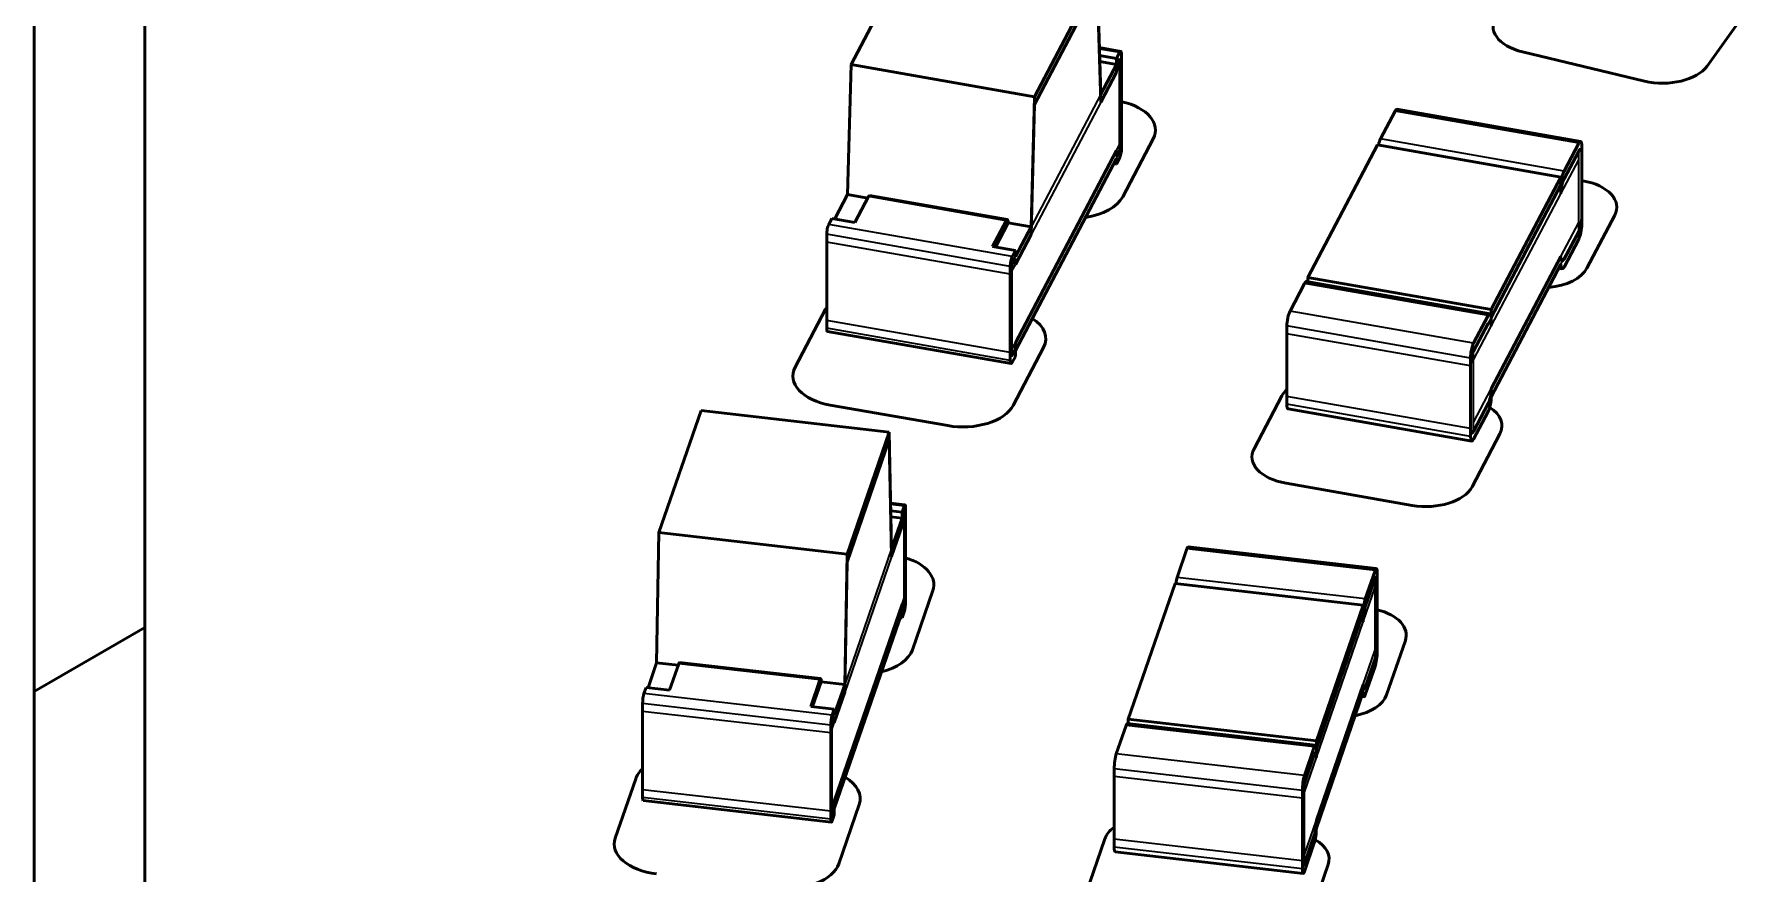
# Model space of a CAD drawing. Header units: inches. Extents: x -24.6 to 49, y -43 to 20.8.
# Drawn here: x 12.262 to 13.105, y 12.255 to 12.669 of the extents above; entities that cross this region are included whole.
import ezdxf

# ---------------------------------------------------------------- set-up
doc = ezdxf.new("R2010")
doc.units = ezdxf.units.IN
doc.header["$MEASUREMENT"] = 0
doc.layers.add('Visible (ANSI)', color=7, linetype='Continuous', lineweight=50)
doc.layers.add('Visible Narrow (ANSI)', color=7, linetype='Continuous', lineweight=35)

msp = doc.modelspace()

# ---------------------------------------------------------------- linework, layer by layer
at = {"layer": 'Visible (ANSI)'}
for p, q in [((12.26232207041987, 11.62152039492223), (12.26232207041987, 13.73544067187638)), ((12.31686517794052, 11.60563448398675), (12.31686517794052, 12.91391956707739)), ((12.66472369438972, 12.65358474550121), (12.69558072701124, 12.71231397200398)), ((12.75514325367151, 12.63774890897639), (12.78600028629303, 12.69647813547916)), ((12.7551432536715, 12.63389144481454), (12.78600028629302, 12.6926206713173)), ((12.78600028629303, 12.69647813547916), (12.78771456588311, 12.63898580973552)), ((12.78600028629302, 12.6926206713173), (12.78771456588311, 12.63512834557366)), ((13.10451568084821, 12.67803905707889), (13.0864361018461, 12.65283896698397)), ((12.79758293704226, 12.66009476172796), (12.78703003996555, 12.6619429675177)), ((12.79542882403849, 12.65656121448261), (12.79697167566957, 12.65949767580775)), ((12.79800024342362, 12.61613011278928), (12.79800024342362, 12.65856221856978)), ((13.05557239414519, 12.64545799862006), (12.99555665041428, 12.65981051374541)), ((12.66300941479963, 12.58956695014616), (12.66472369438972, 12.65358474550121)), ((12.66472369438972, 12.65358474550121), (12.75514325367151, 12.63774890897639)), ((12.79542882403849, 12.65656121448261), (12.78714726292978, 12.65801162464751)), ((12.78723398084715, 12.65510333898512), (12.79542882403849, 12.65366811636121)), ((12.78771456588311, 12.63898580973552), (12.79542882403849, 12.65366811636121)), ((12.78771456588311, 12.63512834557366), (12.79542882403849, 12.64981065219935)), ((12.79542882403849, 12.65656121448261), (12.79542882403849, 12.65366811636121)), ((12.79542882403849, 12.65270375032075), (12.79697167566957, 12.65564021164589)), ((12.79542882403849, 12.65270375032075), (12.79542882403849, 12.64981065219935)), ((12.79800024342362, 12.61227264862742), (12.79800024342362, 12.65470475440792)), ((12.75342897408142, 12.57373111362133), (12.75514325367151, 12.63774890897639)), ((12.75342897408142, 12.56987364945948), (12.7551432536715, 12.63389144481454)), ((12.92554996115599, 12.61695978253244), (12.93274993543434, 12.63066326871642)), ((13.02408638677516, 12.61572306107191), (12.93366682749337, 12.63155889759674)), ((12.81354853416855, 12.61701407047482), (12.79854854439277, 12.58846512286778)), ((12.74571471592604, 12.51661670121515), (12.79542882403849, 12.61123601058072)), ((12.79542882403849, 12.60834291245932), (12.79697167566957, 12.61127937378446)), ((12.79542882403849, 12.61123601058072), (12.79542882403849, 12.60834291245932)), ((12.88972151772322, 12.54876862509312), (12.92400710952491, 12.6140233212073)), ((13.0144266688067, 12.59818748468248), (12.92400710952491, 12.6140233212073)), ((13.01596952043777, 12.60112394600762), (13.02316949471613, 12.61482743219159)), ((13.01596952043777, 12.59726648184576), (13.02316949471613, 12.61096996802974)), ((13.02471234634721, 12.57870706887787), (13.02471234634721, 12.61342424633464)), ((13.0247123463472, 12.57484960471601), (13.0247123463472, 12.60956678217278)), ((12.74571471592604, 12.51275923705329), (12.79542882403849, 12.60737854641886)), ((12.79542882403849, 12.60448544829746), (12.7940368447815, 12.60472923577148)), ((12.79542882403849, 12.60448544829746), (12.79697167566957, 12.6074219096226)), ((12.79542882403849, 12.60737854641886), (12.79542882403849, 12.60448544829746)), ((12.98014107700501, 12.53293278856829), (13.0144266688067, 12.59818748468248)), ((12.98014107700501, 12.52907532440644), (13.0144266688067, 12.59433002052062)), ((13.0144266688067, 12.59384783750038), (13.0144266688067, 12.59818748468248)), ((13.0144266688067, 12.58999037333852), (13.0144266688067, 12.59433002052062)), ((13.0247123463472, 12.59645554720827), (13.02515575053086, 12.59637789088471)), ((12.65668713590124, 12.57753395416784), (12.66300941479963, 12.58956695014616)), ((12.66300941479963, 12.58956695014616), (12.67291988045288, 12.58783125805458)), ((12.66659760155448, 12.57579826207626), (12.67328329195581, 12.58852292781853)), ((12.74170922278984, 12.57724313634512), (12.6738945533285, 12.58912001373874)), ((12.65375230501318, 12.57484128031673), (12.65529515664426, 12.57777774164187)), ((12.65529515664426, 12.57777774164187), (12.66659760155448, 12.57579826207626)), ((12.74109796141715, 12.57664605042491), (12.73441227101582, 12.56392138468264)), ((12.73580425027281, 12.56367759720862), (12.7421265291712, 12.57571059318694)), ((12.7421265291712, 12.57571059318694), (12.75342897408142, 12.57373111362133)), ((13.04090346396948, 12.57936801691655), (13.02718921146491, 12.55326609991889)), ((12.65272373725913, 12.52755843553141), (12.65272373725913, 12.5699905413119)), ((12.65272373725912, 12.52370097136955), (12.65272373725912, 12.56613307715005)), ((12.74571471592604, 12.55904880699564), (12.75342897408142, 12.57373111362133)), ((12.74571471592604, 12.55519134283379), (12.75342897408142, 12.56987364945948)), ((13.01596952043777, 12.55772747418665), (13.02316949471613, 12.57143096037063)), ((13.01596952043777, 12.5538700100248), (13.02316949471613, 12.56757349620878)), ((12.73441227101582, 12.56392138468264), (12.74571471592604, 12.56194190511704)), ((12.74417186429497, 12.5590054437919), (12.74571471592604, 12.56194190511704)), ((12.74417186429496, 12.55514797963005), (12.74571471592604, 12.55808444095518)), ((12.74571471592604, 12.55904880699564), (12.74571471592604, 12.56194190511704)), ((12.74571471592604, 12.55519134283379), (12.74571471592604, 12.55808444095518)), ((12.98014107700501, 12.49387596392943), (13.0144266688067, 12.55913066004361)), ((12.74314329654092, 12.51172259900658), (12.74314329654092, 12.55415470478708)), ((12.74314329654091, 12.50786513484473), (12.74314329654091, 12.55029724062522)), ((12.98014107700501, 12.53293278856829), (12.88972151772322, 12.54876862509312)), ((12.88972151772322, 12.54661816378555), (12.88972151772322, 12.54876862509312)), ((12.98014107700501, 12.49001849976757), (13.0144266688067, 12.55527319588175)), ((13.01505262837874, 12.55297438114448), (13.01337336843486, 12.55326848217931)), ((12.88097869181379, 12.532128677584), (12.88817866609215, 12.54583216376798)), ((12.97951511743297, 12.53089195612347), (12.88909555815118, 12.5467277926483)), ((12.63717544651418, 12.50449405891516), (12.65217543628998, 12.53304300652221)), ((12.98014107700501, 12.5285931413862), (12.98014107700501, 12.53293278856829)), ((12.87943584018272, 12.49013539162), (12.87943584018272, 12.52485256907677)), ((12.97139825109558, 12.51629284105918), (12.97859822537393, 12.52999632724315)), ((12.97139825109558, 12.51243537689732), (12.97859822537393, 12.5261388630813)), ((12.98014107700501, 12.52907532440644), (12.98013064192388, 12.52907715197826)), ((12.98014107700501, 12.52473567722434), (12.98014107700501, 12.52907532440644)), ((12.74356060292228, 12.50633259168654), (12.65314104364049, 12.52216842821137)), ((12.74571471592604, 12.51372360309375), (12.74571471592604, 12.51661670121515)), ((12.87943584018271, 12.48627792745814), (12.87943584018271, 12.52099510491491)), ((12.74417186429497, 12.51078714176861), (12.74571471592604, 12.51372360309375)), ((12.74417186429496, 12.50692967760675), (12.74571471592604, 12.50986613893189)), ((12.75954873800881, 12.51423791695142), (12.74454874823302, 12.48568896934438)), ((12.74571471592604, 12.50986613893189), (12.74571471592604, 12.51275923705329)), ((12.9698553994645, 12.47429955509517), (12.9698553994645, 12.50901673255194)), ((12.9698553994645, 12.47044209093331), (12.9698553994645, 12.50515926839008)), ((12.86324472256044, 12.46440092652921), (12.876958975065, 12.49050284352688)), ((12.5700850444163, 12.42305758139266), (12.59082299203218, 12.48325021695474)), ((12.59082299203218, 12.48325021695474), (12.68349561695217, 12.4726074972761)), ((12.71232463946612, 12.47574466782661), (12.65439964902185, 12.4858894610442)), ((12.97048135903654, 12.46814327619604), (12.88006179975475, 12.48397911272086)), ((12.97139825109558, 12.47289636923822), (12.97859822537393, 12.48659985542219)), ((12.97139825109558, 12.46903890507636), (12.97859822537393, 12.48274239126034)), ((12.66275766933629, 12.41241486171402), (12.68349561695217, 12.4726074972761)), ((12.66275766933629, 12.40855739755217), (12.68349561695216, 12.46875003311424)), ((12.68349561695217, 12.4726074972761), (12.68464772515305, 12.41519647203576)), ((12.68349561695216, 12.46875003311424), (12.68464772515305, 12.4113390078739)), ((12.98433219326729, 12.4716978021744), (12.97061794076272, 12.44559588517673)), ((12.94115597481954, 12.43650393858382), (12.87899243599905, 12.44739105256106)), ((12.69127337316971, 12.43677443257885), (12.68419839963188, 12.43758693746)), ((12.68983221205702, 12.43313772904767), (12.68427487754839, 12.43377594506224)), ((12.68433306953277, 12.43087616405064), (12.68983221205702, 12.43024463092627)), ((12.68983221205702, 12.43313772904767), (12.69086910943781, 12.43614736082578)), ((12.68983221205702, 12.43313772904767), (12.68983221205702, 12.43024463092627)), ((12.68983221205701, 12.42928026488581), (12.69086910943781, 12.43228989666392)), ((12.69156037435834, 12.39282857810928), (12.69156037435834, 12.43526068388978)), ((12.69156037435834, 12.38897111394743), (12.69156037435834, 12.43140321972792)), ((12.56893293621541, 12.35895848553431), (12.5700850444163, 12.42305758139266)), ((12.5700850444163, 12.42305758139266), (12.66275766933629, 12.41241486171402)), ((12.68464772515305, 12.41519647203576), (12.68983221205702, 12.43024463092627)), ((12.68464772515305, 12.4113390078739), (12.68983221205701, 12.42638716676442)), ((12.68983221205701, 12.42928026488581), (12.68983221205701, 12.42638716676442)), ((12.82535679066543, 12.40103337269583), (12.83019564510914, 12.41507832099365)), ((12.92347466562698, 12.40537620894462), (12.83080204070699, 12.41601892862326)), ((12.6616055611354, 12.34831576585567), (12.66275766933629, 12.41241486171402)), ((12.6616055611354, 12.34445830169381), (12.66275766933629, 12.40855739755217)), ((12.80127772926699, 12.33114303473764), (12.82431989328464, 12.39802374091773)), ((12.91699251820463, 12.38738102123909), (12.82431989328464, 12.39802374091773)), ((12.91802941558542, 12.39039065301719), (12.92286827002913, 12.40443560131501)), ((12.91802941558542, 12.38653318885533), (12.92286827002913, 12.40057813715315)), ((12.92390516740992, 12.36838840845425), (12.92390516740992, 12.40310558591102)), ((12.92390516740992, 12.36453094429239), (12.92390516740992, 12.39924812174916)), ((12.70500082273825, 12.39453477672106), (12.6949198741796, 12.36527446450426)), ((12.65642107423144, 12.29083550118466), (12.68983221205702, 12.38781252514578)), ((12.65642107423143, 12.2869780370228), (12.68983221205701, 12.38395506098392)), ((12.68983221205701, 12.38106196286252), (12.68887340006857, 12.38117207485327)), ((12.68983221205702, 12.38491942702438), (12.69086910943781, 12.38792905880248)), ((12.68983221205702, 12.38781252514578), (12.68983221205702, 12.38491942702438)), ((12.68983221205701, 12.38106196286252), (12.69086910943781, 12.38407159464063)), ((12.68983221205701, 12.38395506098392), (12.68983221205701, 12.38106196286252)), ((12.89395035418699, 12.32050031505901), (12.91699251820463, 12.38738102123909)), ((12.89395035418698, 12.31664285089715), (12.91699251820463, 12.38352355707723)), ((12.91699251820463, 12.38304137405699), (12.91699251820463, 12.38738102123909)), ((12.91699251820463, 12.37918390989513), (12.91699251820463, 12.38352355707723)), ((12.26232207041987, 12.34479492526319), (12.31686517794052, 12.37628540307267)), ((12.93777773041415, 12.36990202316774), (12.92856084407103, 12.34314973771238)), ((12.56470726129989, 12.34669331277444), (12.56893293621541, 12.35895848553431)), ((12.56893293621541, 12.35895848553431), (12.57955820234196, 12.35773825756523)), ((12.57533252742644, 12.34547308480536), (12.57982574940988, 12.35851482251048)), ((12.64973448183178, 12.35115985450457), (12.58023001314178, 12.35914189426355)), ((12.91802941558543, 12.34699418119623), (12.92286827002913, 12.36103912949405)), ((12.91802941558542, 12.34313671703437), (12.92286827002913, 12.35718166533219)), ((12.56271155193065, 12.34379379298709), (12.56374844931144, 12.34680342476519)), ((12.56374844931144, 12.34680342476519), (12.57533252742644, 12.34547308480536)), ((12.64933021809988, 12.3505327827515), (12.64483699611644, 12.33749104504638)), ((12.64579580810488, 12.33738093305564), (12.6500214830204, 12.3496461058155)), ((12.6500214830204, 12.3496461058155), (12.6616055611354, 12.34831576585567)), ((12.65642107423144, 12.33326760696515), (12.6616055611354, 12.34831576585567)), ((12.89395035418699, 12.28144349042014), (12.91699251820463, 12.34832419660022)), ((12.56202028701012, 12.29646216789979), (12.56202028701012, 12.33889427368029)), ((12.65642107423143, 12.3294101428033), (12.6616055611354, 12.34445830169381)), ((12.89395035418698, 12.27758602625828), (12.91699251820463, 12.34446673243836)), ((12.91742301998757, 12.34219610940476), (12.91625638790826, 12.34233008789301)), ((12.56202028701012, 12.29260470373793), (12.56202028701012, 12.33503680951843)), ((12.64483699611644, 12.33749104504638), (12.65642107423144, 12.33616070508655)), ((12.65538417685064, 12.33315107330845), (12.65642107423144, 12.33616070508655)), ((12.65538417685064, 12.32929360914659), (12.65642107423143, 12.33230324092469)), ((12.65642107423144, 12.33326760696515), (12.65642107423144, 12.33616070508655)), ((12.65642107423143, 12.3294101428033), (12.65642107423143, 12.33230324092469)), ((12.89395035418699, 12.32050031505901), (12.80127772926699, 12.33114303473764)), ((12.80127772926699, 12.32902457085653), (12.80127772926699, 12.33114303473764)), ((12.65469291193011, 12.28581944822115), (12.65469291193011, 12.32825155400165)), ((12.65469291193011, 12.28196198405929), (12.65469291193011, 12.32439408983979)), ((12.7954019774425, 12.31408845466172), (12.8002408318862, 12.32813340295954)), ((12.89351985240404, 12.31843129091051), (12.80084722748405, 12.32907401058915)), ((12.88807460236249, 12.30344573498308), (12.89291345680619, 12.3174906832809)), ((12.88807460236248, 12.29958827082123), (12.89291345680619, 12.31363321911904)), ((12.89395035418698, 12.31664285089715), (12.89394335720208, 12.31664365444565)), ((12.89395035418699, 12.31616066787691), (12.89395035418699, 12.32050031505901)), ((12.89395035418698, 12.31230320371505), (12.89395035418698, 12.31664285089715)), ((12.7943650800617, 12.27202199824475), (12.7943650800617, 12.30673917570152)), ((12.5485798386302, 12.27257555035732), (12.55866078718885, 12.30183586257411)), ((12.7943650800617, 12.2681645340829), (12.7943650800617, 12.30288171153967)), ((12.88703770498169, 12.26137927856612), (12.88703770498169, 12.29609645602289)), ((12.65497991311874, 12.28044823537023), (12.56230728819875, 12.29109095504887)), ((12.65538417685064, 12.28493277128516), (12.65642107423144, 12.28794240306326)), ((12.65642107423144, 12.28794240306326), (12.65642107423144, 12.29083550118466)), ((12.66870954155359, 12.2891976527406), (12.65862859299494, 12.2599373405238)), ((12.88703770498169, 12.25752181440426), (12.88703770498169, 12.29223899186102)), ((12.65538417685064, 12.2810753071233), (12.65642107423143, 12.2840849389014)), ((12.65642107423143, 12.2840849389014), (12.65642107423143, 12.2869780370228)), ((12.78049251705747, 12.24543486647916), (12.78970940340059, 12.27218715193452)), ((12.88807460236249, 12.26004926316212), (12.89291345680619, 12.27409421145994)), ((12.88746820676463, 12.25525119137066), (12.79479558184464, 12.26589391104929)), ((12.88807460236248, 12.25619179900026), (12.89291345680619, 12.27023674729808)), ((12.89975815776533, 12.25954894210101), (12.89054127142221, 12.23279665664565))]:
    msp.add_line(p, q, dxfattribs=at)
for centre, major_axis, ratio, start_param, end_param in [((13.00459674236033, 12.67241066521751), (-0.02362233506043312, 1.044931857576581e-16), 0.5773502691896286, 5.890498647140539, 7.461272669448585), ((12.79697167566957, 12.65660457768635), (0.0006112613726886057, 0.003490184041609991), 0.2370164464738262, 5.348764087705202, 6.919560414499617), ((12.79697167566957, 12.65274711352449), (0.000611261372688609, 0.003490184041609994), 0.2370164464738265, 5.348764087705204, 6.919560414499619), ((13.0646120828325, 12.65805815009067), (-0.0236221807378347, 1.512077864493169e-15), 0.5773502691896287, 1.178103133885912, 2.748890221910461), ((12.78882447528878, 12.62134420029264), (0.02583658569200793, -1.126887297386508e-16), 0.5773502691896288, 5.988659381731843, 7.490911055768131), ((12.93274993543434, 12.62632362153432), (0.0009168920590332289, 0.00523527606241493), 0.2370164464738418, 3.640660570610483e-12, 0.6363751073223951), ((12.79697167566957, 12.61417247190585), (-0.0006112613726886913, -0.003490184041609976), 0.2370164464738262, 0.6363751073212249, 2.207171434117031), ((12.92554996115599, 12.61262013535035), (0.0009168920590330253, 0.005235276062414964), 0.2370164464737971, 0.636375107320152, 1.35925078322466), ((12.79697167566957, 12.610315007744), (-0.0006112613726886947, -0.003490184041609979), 0.2370164464738264, 0.6363751073212258, 2.207171434117033), ((13.02316949471613, 12.6104877850095), (0.0009168920590330855, 0.005235276062414954), 0.2370164464738693, 5.34876408770441, 6.919560414499626), ((13.02316949471613, 12.60663032084764), (0.0009168920590330905, 0.005235276062414958), 0.2370164464738696, 5.348764087704411, 6.919560414499627), ((13.01596952043777, 12.59678429882552), (0.000916892059033214, 0.005235276062414931), 0.2370164464738694, 0.6363751073212356, 2.207171434116239), ((13.01596952043777, 12.59292683466366), (0.0009168920590332191, 0.005235276062414936), 0.2370164464738696, 0.6363751073212329, 2.207171434116239), ((13.01829840531038, 12.58332691303076), (0.02362217712885832, -1.044931857576581e-16), 0.5773502691896287, 5.988667492344032, 7.559448954785612), ((12.67328329195581, 12.58562982969713), (0.000611261372688648, 0.003490184041609982), 0.2370164464738417, 0, 0.6363751073200348), ((12.7738246687767, 12.59279505879016), (0.025836312832441, -1.154205777323151e-16), 0.5773502691896286, 4.960489001203682, 5.988669761566029), ((12.65375230501318, 12.57194818219533), (0.0006112613726886913, 0.003490184041609976), 0.2370164464738262, 0.6363751073212249, 2.207171434117031), ((12.74109796141715, 12.57375295230351), (0.000611261372688648, 0.003490184041609982), 0.2370164464738417, 5.348764087705255, 6.919560414499621), ((13.02316949471613, 12.57577060755273), (-0.000916892059033214, -0.005235276062414931), 0.2370164464738694, 0.6363751073212356, 2.207171434116239), ((13.02316949471613, 12.57191314339087), (-0.0009168920590332191, -0.005235276062414936), 0.2370164464738696, 0.6363751073212329, 2.207171434116239), ((12.74417186429497, 12.5561123456705), (0.0006112613726886913, 0.003490184041609976), 0.2370164464738262, 0.6363751073212249, 2.207171434117031), ((13.01596952043777, 12.56206712136875), (-0.0009168920590330855, -0.005235276062414954), 0.2370164464738693, 5.348764087704732, 6.919560414499626), ((12.74417186429496, 12.55225488150865), (0.0006112613726886947, 0.003490184041609979), 0.2370164464738264, 0.6363751073212258, 2.207171434117033), ((13.00458425473384, 12.5572251900282), (0.02362217712885832, -1.03810223759242e-16), 0.5773502691896285, 4.873759599904401, 5.988652627961975), ((13.01596952043777, 12.55820965720689), (-0.0009168920590330905, -0.005235276062414958), 0.2370164464738696, 5.348764087704733, 6.919560414499627), ((12.88817866609215, 12.54149251658588), (0.0009168920590330122, 0.005235276062414967), 0.2370164464738417, 5.382989286412588e-12, 0.6363751073252082), ((12.67689931190688, 12.52871307060031), (-0.02583631283244101, 1.113228057418187e-16), 0.5773502691896287, 5.922685887447769, 5.988669761606301), ((12.88097869181379, 12.52778903040191), (0.000916892059033214, 0.005235276062414931), 0.2370164464738694, 0.6363751073212356, 2.207171434116239), ((12.65375230501318, 12.52565861225298), (-0.000611261372688609, -0.003490184041609994), 0.2370164464738265, 5.348764087705688, 6.283185307179154), ((12.73482467912904, 12.51856804676924), (0.02583658569200793, -1.120057677402348e-16), 0.5773502691896285, 5.988659381731844, 7.016829126501294), ((12.97859822537393, 12.52565668006106), (0.0009168920590330855, 0.005235276062414954), 0.2370164464738693, 5.348764087704732, 6.919560414499626), ((12.97859822537393, 12.5217992158992), (0.0009168920590330905, 0.005235276062414958), 0.2370164464738696, 5.348764087704733, 6.919560414499627), ((12.97139825109558, 12.51195319387708), (0.000916892059033214, 0.005235276062414931), 0.2370164464738694, 0.6363751073212356, 2.207171434116239), ((12.74417186429497, 12.51368023989001), (-0.0006112613726886057, -0.003490184041609991), 0.2370164464738262, 5.348764087705686, 6.919560414499617), ((12.74417186429496, 12.50982277572815), (-0.000611261372688609, -0.003490184041609994), 0.2370164464738265, 5.348764087705688, 6.919560414499619), ((12.97139825109558, 12.50809572971522), (0.0009168920590332191, 0.005235276062414936), 0.2370164464738696, 0.6363751073212329, 2.207171434116239), ((12.66189950539479, 12.50016392909783), (-0.02583658569200793, 1.167865017291472e-16), 0.5773502691896285, 5.988659381772117, 7.559461713812034), ((12.89956393179691, 12.48654375341805), (-0.02362217712885832, 1.003954137671617e-16), 0.5773502691896286, 5.732344089097642, 5.988652628006023), ((12.97859822537393, 12.49093950260429), (-0.000916892059033214, -0.005235276062414931), 0.2370164464738694, 0.6363751073212356, 2.207171434116239), ((12.97859822537393, 12.48708203844243), (-0.0009168920590332191, -0.005235276062414936), 0.2370164464738696, 0.6363751073212329, 2.207171434116239), ((12.71982487261695, 12.49001890526676), (0.02583631283244101, -1.113228057418187e-16), 0.5773502691896286, 4.41785061709473, 5.988669761566028), ((12.88097869181379, 12.48921438878328), (-0.0009168920590330905, -0.005235276062414958), 0.2370164464738696, 5.348764087704733, 6.283185307180485), ((12.96172713460819, 12.4756566982886), (0.02362217712885832, -1.051761477560741e-16), 0.5773502691896286, 5.988667492344032, 7.011664210985237), ((12.97139825109558, 12.47723601642031), (-0.0009168920590330855, -0.005235276062414954), 0.2370164464738693, 5.348764087704732, 6.919560414499626), ((12.97139825109558, 12.47337855225845), (-0.0009168920590330905, -0.005235276062414958), 0.2370164464738696, 5.348764087704733, 6.919560414499627), ((12.88584978122037, 12.46044203041549), (-0.02362217712885832, 1.051761477560741e-16), 0.5773502691896286, 5.988667492388178, 7.559448954762116), ((12.94801298403165, 12.44955497528604), (0.02362217712885832, -1.03810223759242e-16), 0.5773502691896285, 4.417871165539452, 5.988652627961975), ((12.69086910943781, 12.43325426270438), (0.0004042637319004705, 0.003520169874469143), 0.1592905808982087, 5.337043872949472, 6.907840199745842), ((12.69086910943781, 12.42939679854252), (0.0004042637319004731, 0.003520169874469149), 0.1592905808982088, 5.337043872949474, 6.907840199745844), ((12.83019564510914, 12.41073867381155), (0.0006063955978507686, 0.005280254811703709), 0.1592905808981926, 0, 0.6246548925620372), ((12.67966071246842, 12.39744492037381), (0.02583656317606305, -1.120057677402348e-16), 0.5773502691896286, 6.086833665543651, 7.375339320456329), ((12.92286827002913, 12.40009595413291), (0.0006063955978507056, 0.005280254811703715), 0.1592905808982087, 5.337043872949504, 6.907840199745841), ((12.82535679066543, 12.39669372551374), (0.0006063955978505997, 0.005280254811703729), 0.1592905808982262, 0.6246548925661131, 1.342469981224581), ((12.92286827002913, 12.39623848997106), (0.0006063955978507093, 0.005280254811703721), 0.1592905808982088, 5.337043872949504, 6.907840199745844), ((12.69086910943781, 12.39082215692388), (-0.0004042637319005283, -0.003520169874469137), 0.1592905808982087, 0.6246548925689313, 2.195451219362521), ((12.69086910943781, 12.38696469276202), (-0.0004042637319005309, -0.003520169874469142), 0.1592905808982089, 0.6246548925689321, 2.195451219362523), ((12.91802941558543, 12.3860510058351), (0.0006063955978507924, 0.005280254811703706), 0.1592905808982087, 0.6246548925689304, 2.195451219363941), ((12.91802941558542, 12.38219354167324), (0.0006063955978507962, 0.005280254811703712), 0.1592905808982088, 0.6246548925689339, 2.195451219363942), ((12.91460920715376, 12.37256256847976), (0.0236223617394095, -1.024442997624099e-16), 0.5773502691896285, 6.086848477654002, 7.449520157555775), ((12.66957974286118, 12.36818454706389), (0.02583656317606305, -1.113228057418187e-16), 0.5773502691896286, 5.113506718959222, 6.086837841390514), ((12.92286827002913, 12.36537877667615), (-0.0006063955978507924, -0.005280254811703706), 0.1592905808982087, 0.6246548925689304, 2.195451219363941), ((12.92286827002913, 12.36152131251429), (-0.0006063955978507962, -0.005280254811703712), 0.1592905808982088, 0.6246548925689339, 2.195451219363942), ((12.57982574940988, 12.35562172438908), (0.0004042637319004286, 0.003520169874469149), 0.1592905808981926, 0, 0.6246548925662534), ((12.64933021809988, 12.3476396846301), (0.0004042637319004286, 0.003520169874469149), 0.1592905808981926, 5.337043872950364, 6.90784019974584), ((12.91802941558543, 12.35133382837833), (-0.0006063955978507056, -0.005280254811703715), 0.1592905808982087, 5.337043872949504, 6.907840199745841), ((12.56271155193065, 12.34090069486569), (0.0004042637319005283, 0.003520169874469137), 0.1592905808982087, 0.6246548925709545, 2.195451219363925), ((12.90539266147715, 12.3458104441666), (0.02362208206807091, -1.044931857576581e-16), 0.5773502691896286, 5.040614983289643, 6.086834075845879), ((12.91802941558542, 12.34747636421647), (-0.0006063955978507093, -0.005280254811703721), 0.1592905808982088, 5.337043872949504, 6.907840199745844), ((12.65538417685064, 12.33025797518705), (0.0004042637319005283, 0.003520169874469137), 0.1592905808982087, 0.6246548925689313, 2.195451219362521), ((12.65538417685064, 12.32640051102519), (0.0004042637319005309, 0.003520169874469142), 0.1592905808982089, 0.6246548925689321, 2.195451219362523), ((12.8002408318862, 12.32379375577744), (0.0006063955978509452, 0.005280254811703688), 0.1592905808981926, 1.164476426033596e-11, 0.6246548925755581), ((12.7954019774425, 12.30974880747963), (0.0006063955978507924, 0.005280254811703706), 0.1592905808982087, 0.6246548925689304, 2.195451219363941), ((12.89291345680619, 12.31315103609881), (0.0006063955978507056, 0.005280254811703715), 0.1592905808982087, 5.337043872949504, 6.907840199745841), ((12.89291345680619, 12.30929357193695), (0.0006063955978507093, 0.005280254811703721), 0.1592905808982088, 5.337043872949504, 6.907840199745844), ((12.58400091850811, 12.29892578001496), (-0.02583656317606305, 1.150790967331071e-16), 0.5773502691896285, 5.729812566246807, 6.086837841428553), ((12.64336943128376, 12.29210779639335), (0.02583656317606305, -1.106398437434026e-16), 0.5773502691896286, 6.086833665543743, 7.060170868428367), ((12.88807460236249, 12.29910608780099), (0.0006063955978507924, 0.005280254811703706), 0.1592905808982087, 0.6246548925689304, 2.195451219363941), ((12.88807460236248, 12.29524862363913), (0.0006063955978507962, 0.005280254811703712), 0.1592905808982088, 0.6246548925689339, 2.195451219363942), ((12.56271155193065, 12.29461112492334), (-0.0004042637319004731, -0.003520169874469149), 0.1592905808982088, 5.337043872949474, 6.283185307179629), ((12.65538417685064, 12.28782586940655), (-0.0004042637319004705, -0.003520169874469143), 0.1592905808982087, 5.337043872949472, 6.907840199745842), ((12.65538417685064, 12.28396840524469), (-0.0004042637319004731, -0.003520169874469149), 0.1592905808982088, 5.337043872949474, 6.907840199745844), ((12.89291345680619, 12.27843385864204), (-0.0006063955978507924, -0.005280254811703706), 0.1592905808982087, 0.6246548925689304, 2.195451219363941), ((12.57391994890087, 12.26966540670505), (-0.02583656317606305, 1.14737615733899e-16), 0.5773502691896285, 6.0868336655817, 7.657634168184112), ((12.8128775859953, 12.26952644548079), (-0.02362208206807092, 1.055176287552822e-16), 0.5773502691896285, 5.612981244002178, 6.086834075887507), ((12.89291345680619, 12.27457639448018), (-0.0006063955978507962, -0.005280254811703712), 0.1592905808982088, 0.6246548925689339, 2.195451219363942), ((12.87658963450494, 12.26220948741303), (0.0236223617394095, -1.065420717529063e-16), 0.5773502691896286, 6.086848477653902, 7.066143679452617), ((12.79540197744249, 12.271174165861), (-0.0006063955978507093, -0.005280254811703721), 0.1592905808982088, 5.337043872949504, 6.28318530717881), ((12.63328846167652, 12.26284742308344), (0.02583656317606305, -1.14054653735483e-16), 0.5773502691896285, 4.516037338776613, 6.086837841390514), ((12.88807460236249, 12.26438891034422), (-0.0006063955978507056, -0.005280254811703715), 0.1592905808982087, 5.337043872949504, 6.907840199745841), ((12.88807460236248, 12.26053144618236), (-0.0006063955978507093, -0.005280254811703721), 0.1592905808982088, 5.337043872949504, 6.907840199745844)]:
    msp.add_ellipse(centre, major_axis=major_axis, ratio=ratio, start_param=start_param, end_param=end_param, dxfattribs=at)
at = {"layer": 'Visible Narrow (ANSI)'}
for p, q in [((12.79697167566957, 12.65949767580775), (12.78705114592259, 12.66123513049743)), ((12.79542882403849, 12.65366811636121), (12.79697167566957, 12.65660457768635)), ((12.79542882403849, 12.64981065219935), (12.79697167566957, 12.65274711352449)), ((12.79697167566957, 12.61417247190585), (12.79697167566957, 12.65660457768635)), ((12.79697167566957, 12.610315007744), (12.79697167566957, 12.65274711352449)), ((12.78771456588311, 12.63898580973552), (12.75342897408142, 12.57373111362133)), ((12.78771456588311, 12.63512834557366), (12.75342897408142, 12.56987364945948)), ((13.02316949471613, 12.61482743219159), (12.93274993543434, 12.63066326871642)), ((13.01596952043777, 12.60112394600762), (12.92554996115599, 12.61695978253244)), ((12.79542882403849, 12.61123601058072), (12.79697167566957, 12.61417247190585)), ((12.79542882403849, 12.60737854641886), (12.79697167566957, 12.610315007744)), ((13.0144266688067, 12.59384783750038), (13.02316949471613, 12.6104877850095)), ((13.02316949471613, 12.57577060755273), (13.02316949471613, 12.6104877850095)), ((13.0144266688067, 12.58999037333852), (13.02316949471613, 12.60663032084764)), ((13.02316949471613, 12.57191314339087), (13.02316949471613, 12.60663032084764)), ((12.98014107700501, 12.5285931413862), (13.0144266688067, 12.59384783750038)), ((12.74109796141715, 12.57664605042491), (12.67328329195581, 12.58852292781853)), ((12.98014107700501, 12.52473567722434), (13.0144266688067, 12.58999037333852)), ((12.74417186429497, 12.5590054437919), (12.65375230501318, 12.57484128031673)), ((13.0144266688067, 12.55913066004361), (13.02316949471613, 12.57577060755273)), ((12.74314329654092, 12.55415470478708), (12.65272373725913, 12.5699905413119)), ((12.74314329654091, 12.55029724062522), (12.65272373725912, 12.56613307715005)), ((13.0144266688067, 12.55527319588175), (13.02316949471613, 12.57191314339087)), ((12.74417186429497, 12.55611234567051), (12.74571471592604, 12.55904880699564)), ((12.74417186429497, 12.51368023989001), (12.74417186429497, 12.55611234567051)), ((12.74417186429496, 12.55225488150865), (12.74571471592604, 12.55519134283379)), ((12.74417186429496, 12.50982277572815), (12.74417186429496, 12.55225488150865)), ((12.97859822537393, 12.52999632724315), (12.88817866609215, 12.54583216376798)), ((12.97139825109558, 12.51629284105918), (12.88097869181379, 12.532128677584)), ((12.74314329654092, 12.51172259900658), (12.65272373725913, 12.52755843553141)), ((12.74314329654091, 12.50786513484473), (12.65272373725912, 12.52370097136955)), ((12.9698553994645, 12.50901673255194), (12.87943584018272, 12.52485256907677)), ((12.97139825109558, 12.51195319387708), (12.98014107700501, 12.5285931413862)), ((12.97139825109558, 12.50809572971522), (12.98014107700501, 12.52473567722434)), ((12.74417186429497, 12.51368023989001), (12.74571471592604, 12.51661670121515)), ((12.9698553994645, 12.50515926839008), (12.87943584018271, 12.52099510491491)), ((12.74417186429496, 12.50982277572815), (12.74571471592604, 12.51275923705329)), ((12.97139825109558, 12.47723601642031), (12.97139825109558, 12.51195319387708)), ((12.97139825109558, 12.47337855225845), (12.97139825109558, 12.50809572971522)), ((12.9698553994645, 12.47429955509517), (12.87943584018272, 12.49013539162)), ((12.97139825109558, 12.47723601642031), (12.98014107700501, 12.49387596392943)), ((12.97139825109558, 12.47337855225845), (12.98014107700501, 12.49001849976757)), ((12.9698553994645, 12.47044209093331), (12.87943584018271, 12.48627792745814)), ((12.69086910943781, 12.43614736082578), (12.68421194642434, 12.43691188346521)), ((12.68983221205702, 12.43024463092627), (12.69086910943781, 12.43325426270438)), ((12.69086910943781, 12.39082215692388), (12.69086910943781, 12.43325426270438)), ((12.68983221205701, 12.42638716676442), (12.69086910943781, 12.42939679854252)), ((12.69086910943781, 12.38696469276202), (12.69086910943781, 12.42939679854252)), ((12.68464772515305, 12.41519647203576), (12.6616055611354, 12.34831576585567)), ((12.92286827002913, 12.40443560131501), (12.83019564510914, 12.41507832099365)), ((12.68464772515305, 12.4113390078739), (12.6616055611354, 12.34445830169381)), ((12.91802941558542, 12.39039065301719), (12.82535679066543, 12.40103337269583)), ((12.91699251820463, 12.38304137405699), (12.92286827002913, 12.40009595413291)), ((12.92286827002913, 12.36537877667614), (12.92286827002913, 12.40009595413291)), ((12.68983221205702, 12.38781252514578), (12.69086910943781, 12.39082215692388)), ((12.91699251820463, 12.37918390989513), (12.92286827002913, 12.39623848997106)), ((12.92286827002913, 12.36152131251429), (12.92286827002913, 12.39623848997106)), ((12.68983221205701, 12.38395506098392), (12.69086910943781, 12.38696469276202)), ((12.89395035418699, 12.31616066787691), (12.91699251820463, 12.38304137405699)), ((12.89395035418698, 12.31230320371505), (12.91699251820463, 12.37918390989513)), ((12.91699251820463, 12.34832419660022), (12.92286827002913, 12.36537877667614)), ((12.64933021809988, 12.3505327827515), (12.57982574940988, 12.35851482251048)), ((12.91699251820463, 12.34446673243836), (12.92286827002913, 12.36152131251429)), ((12.65469291193011, 12.32825155400165), (12.56202028701012, 12.33889427368029)), ((12.65538417685064, 12.33315107330845), (12.56271155193065, 12.34379379298709)), ((12.65469291193011, 12.32439408983979), (12.56202028701012, 12.33503680951843)), ((12.65538417685064, 12.33025797518705), (12.65642107423144, 12.33326760696515)), ((12.65538417685064, 12.28782586940655), (12.65538417685064, 12.33025797518705)), ((12.65538417685064, 12.32640051102519), (12.65642107423143, 12.3294101428033)), ((12.65538417685064, 12.28396840524469), (12.65538417685064, 12.32640051102519)), ((12.89291345680619, 12.3174906832809), (12.8002408318862, 12.32813340295954)), ((12.88807460236249, 12.30344573498308), (12.7954019774425, 12.31408845466172)), ((12.88807460236249, 12.29910608780099), (12.89395035418699, 12.31616066787691)), ((12.88703770498169, 12.29609645602289), (12.7943650800617, 12.30673917570152)), ((12.88807460236248, 12.29524862363913), (12.89395035418698, 12.31230320371505)), ((12.65469291193011, 12.28581944822115), (12.56202028701012, 12.29646216789979)), ((12.88703770498169, 12.29223899186102), (12.7943650800617, 12.30288171153967)), ((12.88807460236249, 12.26438891034422), (12.88807460236249, 12.29910608780099)), ((12.65469291193011, 12.28196198405929), (12.56202028701012, 12.29260470373793)), ((12.65538417685064, 12.28782586940655), (12.65642107423144, 12.29083550118466)), ((12.88807460236248, 12.26053144618236), (12.88807460236248, 12.29524862363913)), ((12.65538417685064, 12.28396840524469), (12.65642107423143, 12.2869780370228)), ((12.88807460236249, 12.26438891034422), (12.89395035418699, 12.28144349042014)), ((12.88703770498169, 12.26137927856612), (12.7943650800617, 12.27202199824475)), ((12.88807460236248, 12.26053144618236), (12.89395035418698, 12.27758602625828)), ((12.88703770498169, 12.25752181440426), (12.7943650800617, 12.2681645340829))]:
    msp.add_line(p, q, dxfattribs=at)

doc.saveas('drawing.dxf')
